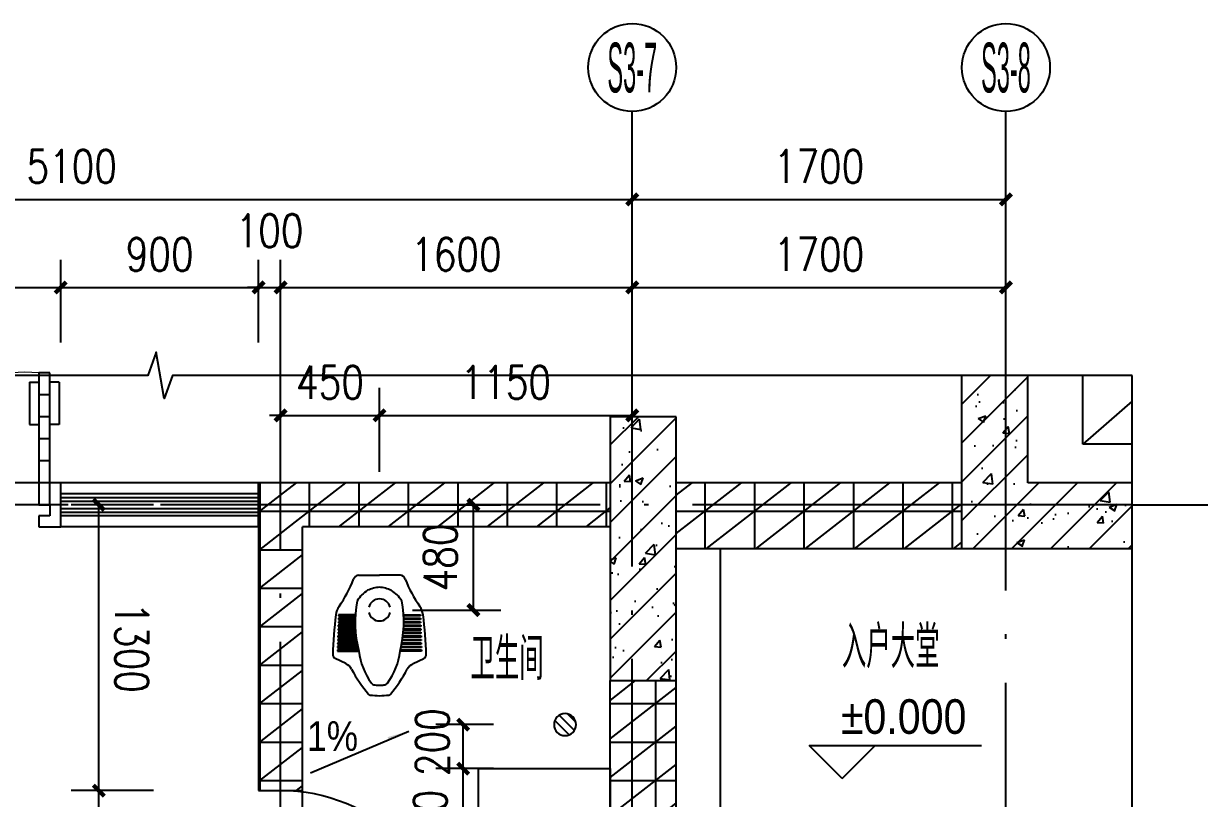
# Model space of a CAD drawing. Extents: x 718358 to 1668613, y -348838 to -159582.
# Drawn here: x 825773 to 831123, y -187156 to -183633 of the extents above; entities that cross this region are included whole.
import ezdxf
from ezdxf.enums import TextEntityAlignment as Align

# ---------------------------------------------------------------- set-up
doc = ezdxf.new("R2010")
doc.units = 0
doc.header["$LTSCALE"] = 1000
doc.linetypes.add('DASH', pattern=[0.35, 0.25, -0.1])
doc.linetypes.add('DOTE', pattern=[2.42, 2, -0.2, 0.02, -0.2])
for name, color, linetype in [('建-厨卫用具', 66, 'Continuous'), ('建-可见线', 7, 'Continuous'), ('建-墙体', 2, 'Continuous'), ('建-尺寸', 73, 'Continuous'), ('建-影线', 8, 'Continuous'), ('建-房间名', 7, 'Continuous'), ('建-柱子', 6, 'Continuous'), ('建-标高', 3, 'Continuous'), ('建-楼梯', 4, 'Continuous'), ('建-符号', 3, 'Continuous'), ('建-符号说明', 7, 'Continuous'), ('建-轴标', 3, 'Continuous'), ('建-轴网', 14, 'DOTE'), ('建-门窗', 4, 'Continuous'), ('建-门窗-编号', 7, 'Continuous')]:
    doc.layers.add(name, color=color, linetype=linetype)
doc.styles.add('_TCH_AXIS', font='gt宽度调整.shx', dxfattribs={"bigfont": 'gt国标汉字.shx'})
doc.styles.add('_TCH_DIM', font='gt单线西文.shx', dxfattribs={"width": 0.8, "bigfont": 'gt单线中文.shx'})
doc.styles.add('_TCH_WINDOW', font='gt单线西文.shx', dxfattribs={"height": 3.5, "bigfont": 'gt单线中文.shx'})
doc.styles.add('DIM_FONT', font='SIMPLEX.shx', dxfattribs={"width": 0.8, "bigfont": 'GBCBIG.shx'})
doc.dimstyles.new('DIMN50', dxfattribs={"dimscale": 0.5, "dimtxt": 300, "dimasz": 100, "dimexe": 250, "dimexo": 300, "dimgap": 150, "dimtad": 1, "dimdec": 0, "dimzin": 0, "dimdsep": 46, "dimtxsty": 'DIM_FONT', "dimblk": 'ARCHTICK', "dimcen": 0.09, "dimdle": 1, "dimclrt": 7, "dimazin": 2, "dimtfac": 1, "dimtdec": 0, "dimtix": 1, "dimtmove": 2, "dimatfit": 3, "dimldrblk": 'ARCHTICK', "dimfxl": 1, "dimtolj": 1, "dimtzin": 0, "dimarcsym": 0})
pattern_1 = [(45, (0, 0), (-88.388348, 88.388348), []), (50, (0, 0), (358.63009, -31.37607), [37.5, -412.5]), (355, (0, 0), (-69.37567, 376.09607), [30, -330]), (100.4514, (29.9, -2.6), (289.25469, 344.71977), [31.8701, -350.57106]), (46.1842, (0, 100), (533.62052, -82.7595), [56.25, -618.75]), (96.6356, (44.47, 93.1), (467.33135, 487.05894), [47.80514, -525.8565]), (351.1842, (0, 100), (467.33097, 487.0593), [45, -495]), (21, (50, 75), (298.45353, -201.30945), [37.5, -412.5]), (326, (50, 75), (121.65767, 362.57502), [30, -330]), (71.4514, (74.87, 58.22), (420.11131, 161.26525), [31.8701, -350.57106]), (37.5, (0, 0), (6.079928, 166.446927), [0, -326, 0, -335, 0, -331.25]), (7.5, (0, 0), (131.53477, 197.205856), [0, -191, 0, -318.5, 0, -126.25]), (327.5, (-111.5, 0), (266.911218, -11.277436), [0, -125, 0, -390, 0, -517.5]), (317.5, (-161.5, 0), (291.593085, 50.05249), [0, -162.5, 0, -259, 0, -367.5])]
pattern_2 = [(0, (0, 0), (0, 175), []), (37.875, (200, 0), (-84.807639, 109.038328), []), (90, (200, 0), (-225, 1e-14), [])]

# ---------------------------------------------------------------- blocks, each defined once
blk = doc.blocks.new('A$C28466982')
at = {"layer": '建-厨卫用具'}
h = blk.add_hatch(dxfattribs=at)
h.set_pattern_fill('ANSI31', color=256, scale=20, style=0)
h.set_pattern_definition([(45, (-61544.167, -20665.726), (-22.45064, 22.45064), [])])
edge = h.paths.add_edge_path()
edge.add_arc((50, 50), 50, 0, 360)
blk.add_circle((50, 50), 50, dxfattribs=at)
blk = doc.blocks.new('RTRT')
h = blk.add_hatch(color=256)
h.paths.add_polyline_path([(612933.2, 51344.1), (612933.4, 51349.7), (613010, 51349.7, 0.0027), (613009.6, 51344.1)])
h.paths.add_polyline_path([(613009.1, 51333.7, 0.002696), (613009, 51328.1), (612932.7, 51328.1), (612932.9, 51333.7)])
h.paths.add_polyline_path([(613008.8, 51317.7, 0.002694), (613008.8, 51312.1), (612932.2, 51312.1), (612932.3, 51317.7)])
h.paths.add_polyline_path([(612931.7, 51296.1), (612931.8, 51301.7), (613008.9, 51301.7, 0.002695), (613009.1, 51296.1)])
h.paths.add_polyline_path([(613009.5, 51285.8, 0.002699), (613009.9, 51280.2), (612931.2, 51280.2), (612931.3, 51285.8)])
h.paths.add_polyline_path([(613010.7, 51269.8, 0.002705), (613011.2, 51264.2), (612930.7, 51264.2), (612930.8, 51269.8)])
h.paths.add_polyline_path([(612930.2, 51248.2), (612930.3, 51253.8), (613012.3, 51253.8, 0.002714), (613013, 51248.2)])
h.paths.add_polyline_path([(612929.1, 51216.2), (612929.3, 51221.9), (613017, 51221.9, 0.002741), (613018.1, 51216.2)])
h.paths.add_polyline_path([(613020.2, 51205.9, 0.002758), (613021.4, 51200.3), (612928.6, 51200.3), (612928.8, 51205.9)])
h.paths.add_polyline_path([(613023.9, 51189.9, 0.002779), (613025.3, 51184.3), (612928.1, 51184.3), (612928.3, 51189.9)])
h = blk.add_hatch(color=256)
h.paths.add_polyline_path([(613305.4, 51344.1), (613305.3, 51349.7), (613228.6, 51349.7, -0.0027), (613229, 51344.1)])
h.paths.add_polyline_path([(613229.5, 51333.7, -0.002696), (613229.7, 51328.1), (613305.9, 51328.1), (613305.8, 51333.7)])
h.paths.add_polyline_path([(613229.8, 51317.7, -0.002694), (613229.9, 51312.1), (613306.5, 51312.1), (613306.3, 51317.7)])
h.paths.add_polyline_path([(613307, 51296.1), (613306.8, 51301.7), (613229.7, 51301.7, -0.002695), (613229.5, 51296.1)])
h.paths.add_polyline_path([(613229.1, 51285.8, -0.002699), (613228.7, 51280.2), (613307.5, 51280.2), (613307.3, 51285.8)])
h.paths.add_polyline_path([(613228, 51269.8, -0.002705), (613227.4, 51264.2), (613308, 51264.2), (613307.8, 51269.8)])
h.paths.add_polyline_path([(613308.5, 51248.2), (613308.3, 51253.8), (613226.3, 51253.8, -0.002714), (613225.7, 51248.2)])
h.paths.add_polyline_path([(613309.5, 51216.2), (613309.3, 51221.9), (613221.6, 51221.9, -0.002741), (613220.5, 51216.2)])
h.paths.add_polyline_path([(613218.4, 51205.9, -0.002758), (613217.2, 51200.3), (613310, 51200.3), (613309.8, 51205.9)])
h.paths.add_polyline_path([(613214.8, 51189.9, -0.002779), (613213.4, 51184.3), (613310.5, 51184.3), (613310.3, 51189.9)])
for points in [[(612929.6, 51232.2), (612929.8, 51237.8), (613014.4, 51237.8, 0.002726), (613015.3, 51232.2)], [(613309, 51232.2), (613308.8, 51237.8), (613224.2, 51237.8, -0.002726), (613223.4, 51232.2)]]:
    blk.add_hatch(color=256).paths.add_polyline_path(points)
for p, q in [((613024.4, 51530), (613119.3, 51530)), ((613214.3, 51530), (613119.3, 51530)), ((612932.3, 51317.7), (612932.2, 51312.1)), ((612932.2, 51312.1), (613008.8, 51312.1)), ((613008.8, 51317.7), (612932.3, 51317.7)), ((612932.9, 51333.7), (612932.7, 51328.1)), ((612932.7, 51328.1), (613009, 51328.1)), ((613009.1, 51333.7), (612932.9, 51333.7)), ((612933.4, 51349.7), (612933.2, 51344.1)), ((612933.2, 51344.1), (613009.6, 51344.1)), ((613010, 51349.7), (612933.4, 51349.7)), ((613228.6, 51349.7), (613305.3, 51349.7)), ((613305.4, 51344.1), (613229, 51344.1)), ((613229.5, 51333.7), (613305.8, 51333.7)), ((613305.9, 51328.1), (613229.7, 51328.1)), ((613229.8, 51317.7), (613306.3, 51317.7)), ((613306.5, 51312.1), (613229.9, 51312.1)), ((613305.3, 51349.7), (613305.4, 51344.1)), ((613305.8, 51333.7), (613305.9, 51328.1)), ((613306.3, 51317.7), (613306.5, 51312.1)), ((612930.3, 51253.8), (612930.2, 51248.2)), ((613012.3, 51253.8), (612930.3, 51253.8)), ((612930.8, 51269.8), (612930.7, 51264.2)), ((612930.7, 51264.2), (613011.2, 51264.2)), ((613010.7, 51269.8), (612930.8, 51269.8)), ((612931.3, 51285.8), (612931.2, 51280.2)), ((612931.2, 51280.2), (613009.9, 51280.2)), ((613009.5, 51285.8), (612931.3, 51285.8)), ((612931.8, 51301.7), (612931.7, 51296.1)), ((612931.7, 51296.1), (613009.1, 51296.1)), ((613008.9, 51301.7), (612931.8, 51301.7)), ((613226.3, 51253.8), (613308.3, 51253.8)), ((613308, 51264.2), (613227.4, 51264.2)), ((613228, 51269.8), (613307.8, 51269.8)), ((613307.5, 51280.2), (613228.7, 51280.2)), ((613229.1, 51285.8), (613307.3, 51285.8)), ((613307, 51296.1), (613229.5, 51296.1)), ((613229.7, 51301.7), (613306.8, 51301.7)), ((613306.8, 51301.7), (613307, 51296.1)), ((613307.3, 51285.8), (613307.5, 51280.2)), ((613307.8, 51269.8), (613308, 51264.2)), ((613308.3, 51253.8), (613308.5, 51248.2)), ((612928.8, 51205.9), (612928.6, 51200.3)), ((612928.6, 51200.3), (613021.4, 51200.3)), ((613020.2, 51205.9), (612928.8, 51205.9)), ((612929.3, 51221.9), (612929.1, 51216.2)), ((612929.1, 51216.2), (613018.1, 51216.2)), ((613017, 51221.9), (612929.3, 51221.9)), ((612929.8, 51237.8), (612929.6, 51232.2)), ((612929.6, 51232.2), (613015.3, 51232.2)), ((613014.5, 51237.8), (612929.8, 51237.8)), ((612930.2, 51248.2), (613013, 51248.2)), ((613310, 51200.3), (613217.2, 51200.3)), ((613218.4, 51205.9), (613309.8, 51205.9)), ((613309.5, 51216.2), (613220.5, 51216.2)), ((613221.6, 51221.9), (613309.3, 51221.9)), ((613309, 51232.2), (613223.4, 51232.2)), ((613224.2, 51237.8), (613308.8, 51237.8)), ((613308.5, 51248.2), (613225.7, 51248.2)), ((613308.8, 51237.8), (613309, 51232.2)), ((613309.3, 51221.9), (613309.5, 51216.2)), ((613309.8, 51205.9), (613310, 51200.3)), ((612966.2, 51127.7), (612918, 51150.8)), ((612928.3, 51189.9), (612928.1, 51184.3)), ((612928.1, 51184.3), (613025.3, 51184.3)), ((613023.9, 51189.9), (612928.3, 51189.9)), ((613310.5, 51184.3), (613213.4, 51184.3)), ((613214.8, 51189.9), (613310.3, 51189.9)), ((613272.4, 51127.7), (613320.6, 51150.8)), ((613310.3, 51189.9), (613310.5, 51184.3))]:
    blk.add_line(p, q)
for centre, radius, start, end in [((613031.5, 51498.4), 32.4, 102.852, 157.1061), ((613207.1, 51498.4), 32.4, 22.8939, 77.148), ((612455.2, 51723.9), 586.6, 324.9995, 338.7198), ((613130.7, 51319.1), 155.9, 94.1833, 114.7066), ((613107.9, 51319.1), 155.9, 65.2934, 85.8167), ((613783.5, 51723.9), 586.6, 201.2802, 215.0005), ((613528.6, 51314.2), 519.8, 169.0374, 194.4744), ((613149.8, 51330.1), 155.5, 122.8083, 147.7503), ((613119.5, 51371.4), 50.4, 90.1735, 165.6569), ((613119.2, 51371.4), 50.4, 14.3431, 89.8265), ((613088.9, 51330.1), 155.5, 32.2497, 57.1917), ((612710, 51314.2), 519.8, 345.5256, 10.9626), ((612999, 51341.3), 78.4, 143.9429, 173.9819), ((613119.5, 51371.7), 50.4, 194.3431, 269.8265), ((613119.2, 51371.7), 50.4, 270.1735, 345.6569), ((613239.6, 51341.3), 78.4, 6.0181, 36.0571), ((614580.8, 51126.7), 1674.6, 172.3545, 178.6128), ((611657.8, 51126.7), 1674.6, 1.3872, 7.6455), ((612926.6, 51168.8), 20, 178.1763, 244.4282), ((613330.8, 51220.5), 307.6, 186.7544, 216.2816), ((612907.9, 51220.5), 307.6, 323.7184, 353.2456), ((613312, 51168.8), 20, 295.5718, 1.8237), ((612930.8, 51064.3), 72.6, 31.4169, 60.806), ((613532.2, 51382), 607.7, 207.418, 220.3823), ((612706.4, 51382), 607.7, 319.6177, 332.582), ((613307.8, 51064.3), 72.6, 119.194, 148.5831), ((613098.9, 51050.3), 20, 216.2816, 270), ((613139.7, 51050.3), 20, 270, 323.7184), ((613077, 50994.6), 10, 219.1586, 270), ((613119.3, 51270.2), 288.7, 261.5817, 270), ((613119.3, 51275.7), 246.3, 265.2447, 270), ((613119.3, 51275.7), 246.3, 265.2447, 270), ((613119.3, 51275.7), 246.3, 270, 274.7553), ((613119.3, 51275.7), 246.3, 270, 274.7553), ((613119.3, 51270.2), 288.7, 270, 278.4183), ((613161.6, 50994.6), 10, 270, 320.8414)]:
    blk.add_arc(centre, radius, start, end)
blk = doc.blocks.new('$DorLib2D$00000012')
for p, q in [((-0.4667, 0), (-0.4667, 0.4)), ((-0.4667, 0), (-0.4667, 0.4)), ((-0.4667, 0.4), (-0.4333, 0.4)), ((-0.4667, 0), (-0.4667, 0.4)), ((-0.4333, 0.4), (-0.4333, 0)), ((-0.4333, 0.4), (-0.4333, 0)), ((0.4333, 0.4), (0.4333, 0)), ((0.4667, 0.4), (0.4333, 0.4)), ((0.4667, 0), (0.4667, 0.4)), ((-0.4949, 0.3717), (-0.4667, 0.3717)), ((-0.4051, 0.3717), (-0.4333, 0.3717)), ((0.4051, 0.3717), (0.4333, 0.3717)), ((0.4949, 0.3717), (0.4667, 0.3717)), ((-0.4949, 0.2434), (-0.4667, 0.2434)), ((-0.4051, 0.2434), (-0.4333, 0.2434)), ((0.4051, 0.2434), (0.4333, 0.2434)), ((0.4949, 0.2434), (0.4667, 0.2434)), ((-0.5, 0), (-0.4667, 0)), ((-0.5, -0.0667), (-0.5, 0)), ((-0.5, -0.0667), (-0.5, 0)), ((-0.4667, 0), (-0.4667, -0.0333)), ((-0.4333, 0), (-0.4667, 0)), ((-0.4333, 0), (-0.4667, 0)), ((-0.4667, 0), (-0.4667, -0.0333)), ((-0.4333, 0), (-0.4667, 0)), ((0.4333, 0), (0.4667, 0)), ((0.4667, 0), (0.4667, -0.0333)), ((0.5, 0), (0.4667, 0)), ((0.5, -0.0667), (0.5, 0)), ((-0.4667, -0.0333), (-0.4333, -0.0333)), ((-0.4333, -0.0333), (-0.4333, -0.0667)), ((0.4667, -0.0333), (0.4333, -0.0333)), ((0.4333, -0.0333), (0.4333, -0.0667)), ((-0.4333, -0.0667), (-0.5, -0.0667)), ((0.4333, -0.0667), (0.5, -0.0667))]:
    blk.add_line(p, q)
at = {"lineweight": 13}
for p, q in [((-0.4949, 0.3717), (-0.4949, 0.2434)), ((-0.4051, 0.3717), (-0.4051, 0.2434)), ((0.4051, 0.3717), (0.4051, 0.2434)), ((0.4949, 0.3717), (0.4949, 0.2434)), ((-0.4667, 0.3333), (-0.4333, 0.3333)), ((0.4667, 0.3333), (0.4333, 0.3333)), ((-0.4667, 0.2667), (-0.4333, 0.2667)), ((0.4667, 0.2667), (0.4333, 0.2667)), ((-0.4667, 0.2), (-0.4333, 0.2)), ((0.4667, 0.2), (0.4333, 0.2)), ((-0.4667, 0.1333), (-0.4333, 0.1333)), ((0.4667, 0.1333), (0.4333, 0.1333)), ((-0.4667, 0.0667), (-0.4333, 0.0667)), ((0.4667, 0.0667), (0.4333, 0.0667))]:
    blk.add_line(p, q, dxfattribs=at)
for centre, start, end in [((-0.4, 0.0014), 359.8007, 94.7805), ((0.4, 0.0014), 85.2195, 180.1993)]:
    blk.add_arc(centre, 0.4, start, end, dxfattribs=at)
blk = doc.blocks.new('$TCHSYS$WIN2D')
for p, q in [((-0.5, 0.5), (0.5, 0.5)), ((-0.5, 0.5), (-0.5, -0.5)), ((0.5, 0.5), (0.5, -0.5)), ((0.5, 0.1667), (-0.5, 0.1667)), ((0.5, -0.1667), (-0.5, -0.1667)), ((-0.5, -0.5), (0.5, -0.5))]:
    blk.add_line(p, q)
blk = doc.blocks.new('FGFG')
at = {"layer": '建-门窗', "rotation": 179.9999997871822}
for name, p, xscale, yscale, zscale in [('$DorLib2D$00000012', (610919.3, 51850), -1500, -1500, -1500), ('$TCHSYS$WIN2D', (609719.3, 51850), -900, 100, -900), ('$TCHSYS$WIN2D', (612119.3, 51850), 900, 100, 900)]:
    blk.add_blockref(name, p, dxfattribs=dict(at, xscale=xscale, yscale=yscale, zscale=zscale))
at = {"layer": '建-门窗-编号', "style": '_TCH_WINDOW', "width": 0.705882}
blk.add_text('MLC3330', height=148.75, rotation=360, dxfattribs=at).set_placement((610648.9, 51510.2))
blk = doc.blocks.new('_ArchTick')
at = {"color": 0, "linetype": 'ByBlock', "const_width": 0.4}
blk.add_lwpolyline([(-0.5, -0.5), (0.5, 0.5)], dxfattribs=at)
blk = doc.blocks.new('*D727')
at = {"layer": 'Defpoints', "color": 0, "transparency": 16777216}
for p in [(828542.7, -184432.5), (823442.7, -185232.5), (828542.7, -185232.5)]:
    blk.add_point(p, dxfattribs=at)
at = {"layer": '建-尺寸', "color": 0, "lineweight": -2, "transparency": 16777216}
for p, q in [((823442.7, -185082.5), (823442.7, -184307.5)), ((828542.7, -185082.5), (828542.7, -184307.5)), ((823442.2, -184432.5), (828543.2, -184432.5))]:
    blk.add_line(p, q, dxfattribs=at)
at = {"layer": '建-尺寸', "color": 0, "lineweight": -2, "transparency": 16777216, "xscale": 50, "yscale": 50, "zscale": 50, "rotation": 180}
blk.add_blockref('_ArchTick', (823442.7, -184432.5), dxfattribs=at)
at = {"layer": '建-尺寸', "color": 0, "lineweight": -2, "transparency": 16777216, "xscale": 50, "yscale": 50, "zscale": 50}
blk.add_blockref('_ArchTick', (828542.7, -184432.5), dxfattribs=at)
at = {"layer": '建-尺寸', "color": 7, "transparency": 16777216, "insert": (825992.7, -184282.5), "char_height": 150, "attachment_point": 5, "style": 'DIM_FONT'}
blk.add_mtext('\\A1;5100', dxfattribs=at)
blk = doc.blocks.new('*D728')
at = {"layer": 'Defpoints', "color": 0, "transparency": 16777216}
for p in [(830242.7, -184432.5), (828542.7, -185232.5), (830242.7, -185232.5)]:
    blk.add_point(p, dxfattribs=at)
at = {"layer": '建-尺寸', "color": 0, "lineweight": -2, "transparency": 16777216}
for p, q in [((828542.7, -185082.5), (828542.7, -184307.5)), ((830242.7, -185082.5), (830242.7, -184307.5)), ((828542.2, -184432.5), (830243.2, -184432.5))]:
    blk.add_line(p, q, dxfattribs=at)
at = {"layer": '建-尺寸', "color": 0, "lineweight": -2, "transparency": 16777216, "xscale": 50, "yscale": 50, "zscale": 50, "rotation": 180}
blk.add_blockref('_ArchTick', (828542.7, -184432.5), dxfattribs=at)
at = {"layer": '建-尺寸', "color": 0, "lineweight": -2, "transparency": 16777216, "xscale": 50, "yscale": 50, "zscale": 50}
blk.add_blockref('_ArchTick', (830242.7, -184432.5), dxfattribs=at)
at = {"layer": '建-尺寸', "color": 7, "transparency": 16777216, "insert": (829392.7, -184282.5), "char_height": 150, "attachment_point": 5, "style": 'DIM_FONT'}
blk.add_mtext('\\A1;1700', dxfattribs=at)
blk = doc.blocks.new('*D730')
at = {"layer": 'Defpoints', "color": 0, "transparency": 16777216}
for p in [(825942.7, -184832.5), (824442.7, -185232.5), (825942.7, -185232.5)]:
    blk.add_point(p, dxfattribs=at)
at = {"layer": '建-尺寸', "color": 0, "lineweight": -2, "transparency": 16777216}
for p, q in [((824442.7, -185082.5), (824442.7, -184707.5)), ((825942.7, -185082.5), (825942.7, -184707.5)), ((824442.2, -184832.5), (825943.2, -184832.5))]:
    blk.add_line(p, q, dxfattribs=at)
at = {"layer": '建-尺寸', "color": 0, "lineweight": -2, "transparency": 16777216, "xscale": 50, "yscale": 50, "zscale": 50, "rotation": 180}
blk.add_blockref('_ArchTick', (824442.7, -184832.5), dxfattribs=at)
at = {"layer": '建-尺寸', "color": 0, "lineweight": -2, "transparency": 16777216, "xscale": 50, "yscale": 50, "zscale": 50}
blk.add_blockref('_ArchTick', (825942.7, -184832.5), dxfattribs=at)
at = {"layer": '建-尺寸', "color": 7, "transparency": 16777216, "insert": (825192.7, -184682.5), "char_height": 150, "attachment_point": 5, "style": 'DIM_FONT'}
blk.add_mtext('\\A1;1500', dxfattribs=at)
blk = doc.blocks.new('*D731')
at = {"layer": 'Defpoints', "color": 0, "transparency": 16777216}
for p in [(826842.7, -184832.5), (825942.7, -185232.5), (826842.7, -185232.5)]:
    blk.add_point(p, dxfattribs=at)
at = {"layer": '建-尺寸', "color": 0, "lineweight": -2, "transparency": 16777216}
for p, q in [((825942.7, -185082.5), (825942.7, -184707.5)), ((826842.7, -185082.5), (826842.7, -184707.5)), ((825942.2, -184832.5), (826843.2, -184832.5))]:
    blk.add_line(p, q, dxfattribs=at)
at = {"layer": '建-尺寸', "color": 0, "lineweight": -2, "transparency": 16777216, "xscale": 50, "yscale": 50, "zscale": 50, "rotation": 180}
blk.add_blockref('_ArchTick', (825942.7, -184832.5), dxfattribs=at)
at = {"layer": '建-尺寸', "color": 0, "lineweight": -2, "transparency": 16777216, "xscale": 50, "yscale": 50, "zscale": 50}
blk.add_blockref('_ArchTick', (826842.7, -184832.5), dxfattribs=at)
at = {"layer": '建-尺寸', "color": 7, "transparency": 16777216, "insert": (826392.7, -184682.5), "char_height": 150, "attachment_point": 5, "style": 'DIM_FONT'}
blk.add_mtext('\\A1;900', dxfattribs=at)
blk = doc.blocks.new('*D732')
at = {"layer": 'Defpoints', "color": 0, "transparency": 16777216}
for p in [(826942.7, -184832.5), (826842.7, -185232.5), (826942.7, -185232.5)]:
    blk.add_point(p, dxfattribs=at)
at = {"layer": '建-尺寸', "color": 0, "lineweight": -2, "transparency": 16777216}
for p, q in [((826842.7, -185082.5), (826842.7, -184707.5)), ((826942.7, -185082.5), (826942.7, -184707.5)), ((826842.7, -184832.5), (826792.7, -184832.5)), ((826842.7, -184832.5), (826942.7, -184832.5)), ((826942.7, -184832.5), (826992.7, -184832.5))]:
    blk.add_line(p, q, dxfattribs=at)
at = {"layer": '建-尺寸', "color": 0, "lineweight": -2, "transparency": 16777216, "xscale": 50, "yscale": 50, "zscale": 50}
blk.add_blockref('_ArchTick', (826842.7, -184832.5), dxfattribs=at)
at = {"layer": '建-尺寸', "color": 0, "lineweight": -2, "transparency": 16777216, "xscale": 50, "yscale": 50, "zscale": 50, "rotation": 180}
blk.add_blockref('_ArchTick', (826942.7, -184832.5), dxfattribs=at)
at = {"layer": '建-尺寸', "color": 7, "transparency": 16777216, "insert": (826892.7, -184575), "char_height": 150, "attachment_point": 5, "style": 'DIM_FONT'}
blk.add_mtext('\\A1;100', dxfattribs=at)
blk = doc.blocks.new('*D733')
at = {"layer": 'Defpoints', "color": 0, "transparency": 16777216}
for p in [(828542.7, -184832.5), (826942.7, -185232.5), (828542.7, -185232.5)]:
    blk.add_point(p, dxfattribs=at)
at = {"layer": '建-尺寸', "color": 0, "lineweight": -2, "transparency": 16777216}
for p, q in [((826942.7, -185082.5), (826942.7, -184707.5)), ((828542.7, -185082.5), (828542.7, -184707.5)), ((826942.2, -184832.5), (828543.2, -184832.5))]:
    blk.add_line(p, q, dxfattribs=at)
at = {"layer": '建-尺寸', "color": 0, "lineweight": -2, "transparency": 16777216, "xscale": 50, "yscale": 50, "zscale": 50, "rotation": 180}
blk.add_blockref('_ArchTick', (826942.7, -184832.5), dxfattribs=at)
at = {"layer": '建-尺寸', "color": 0, "lineweight": -2, "transparency": 16777216, "xscale": 50, "yscale": 50, "zscale": 50}
blk.add_blockref('_ArchTick', (828542.7, -184832.5), dxfattribs=at)
at = {"layer": '建-尺寸', "color": 7, "transparency": 16777216, "insert": (827742.7, -184682.5), "char_height": 150, "attachment_point": 5, "style": 'DIM_FONT'}
blk.add_mtext('\\A1;1600', dxfattribs=at)
blk = doc.blocks.new('*D734')
at = {"layer": 'Defpoints', "color": 0, "transparency": 16777216}
for p in [(830242.7, -184832.5), (828542.7, -185232.5), (830242.7, -185232.5)]:
    blk.add_point(p, dxfattribs=at)
at = {"layer": '建-尺寸', "color": 0, "lineweight": -2, "transparency": 16777216}
for p, q in [((828542.7, -185082.5), (828542.7, -184707.5)), ((830242.7, -185082.5), (830242.7, -184707.5)), ((828542.2, -184832.5), (830243.2, -184832.5))]:
    blk.add_line(p, q, dxfattribs=at)
at = {"layer": '建-尺寸', "color": 0, "lineweight": -2, "transparency": 16777216, "xscale": 50, "yscale": 50, "zscale": 50, "rotation": 180}
blk.add_blockref('_ArchTick', (828542.7, -184832.5), dxfattribs=at)
at = {"layer": '建-尺寸', "color": 0, "lineweight": -2, "transparency": 16777216, "xscale": 50, "yscale": 50, "zscale": 50}
blk.add_blockref('_ArchTick', (830242.7, -184832.5), dxfattribs=at)
at = {"layer": '建-尺寸', "color": 7, "transparency": 16777216, "insert": (829392.7, -184682.5), "char_height": 150, "attachment_point": 5, "style": 'DIM_FONT'}
blk.add_mtext('\\A1;1700', dxfattribs=at)
blk = doc.blocks.new('*D744')
at = {"layer": 'Defpoints', "color": 0, "transparency": 16777216}
for p in [(826115.9, -187120.5), (826514.1, -187120.5), (826514.1, -187920.5)]:
    blk.add_point(p, dxfattribs=at)
at = {"layer": '建-尺寸', "color": 0, "lineweight": -2, "transparency": 16777216}
for p, q in [((826364.1, -187120.5), (825990.9, -187120.5)), ((826115.9, -187921), (826115.9, -187120)), ((826364.1, -187920.5), (825990.9, -187920.5))]:
    blk.add_line(p, q, dxfattribs=at)
at = {"layer": '建-尺寸', "color": 0, "lineweight": -2, "transparency": 16777216, "xscale": 50, "yscale": 50, "zscale": 50}
for p, rotation in [((826115.9, -187120.5), 90.00006693909721), ((826115.9, -187920.5), 270.0000669390972)]:
    blk.add_blockref('_ArchTick', p, dxfattribs=dict(at, rotation=rotation))
at = {"layer": '建-尺寸', "color": 7, "transparency": 16777216, "insert": (826265.9, -187520.5), "char_height": 150, "attachment_point": 5, "rotation": 270.0001, "style": 'DIM_FONT'}
blk.add_mtext('\\A1;800', dxfattribs=at)
blk = doc.blocks.new('*D745')
at = {"layer": 'Defpoints', "color": 0, "transparency": 16777216}
for p in [(826115.9, -185820.5), (826514.1, -185820.5), (826514.1, -187120.5)]:
    blk.add_point(p, dxfattribs=at)
at = {"layer": '建-尺寸', "color": 0, "lineweight": -2, "transparency": 16777216}
for p, q in [((826364.1, -185820.5), (825990.9, -185820.5)), ((826115.9, -187121), (826115.9, -185820)), ((826364.1, -187120.5), (825990.9, -187120.5))]:
    blk.add_line(p, q, dxfattribs=at)
at = {"layer": '建-尺寸', "color": 0, "lineweight": -2, "transparency": 16777216, "xscale": 50, "yscale": 50, "zscale": 50}
for p, rotation in [((826115.9, -185820.5), 90.00006693910086), ((826115.9, -187120.5), 270.0000669391009)]:
    blk.add_blockref('_ArchTick', p, dxfattribs=dict(at, rotation=rotation))
at = {"layer": '建-尺寸', "color": 7, "transparency": 16777216, "insert": (826265.9, -186470.5), "char_height": 150, "attachment_point": 5, "rotation": 270.0001, "style": 'DIM_FONT'}
blk.add_mtext('\\A1;1300', dxfattribs=at)
blk = doc.blocks.new('*D748')
at = {"layer": 'Defpoints', "color": 0, "transparency": 16777216}
for p in [(827773.5, -187020.5), (828061.9, -187020.5), (828061.9, -187520.3)]:
    blk.add_point(p, dxfattribs=at)
at = {"layer": '建-尺寸', "color": 0, "lineweight": -2, "transparency": 16777216}
for p, q in [((827911.9, -187020.5), (827648.5, -187020.5)), ((827773.5, -187520.8), (827773.5, -187020)), ((827911.9, -187520.3), (827648.5, -187520.3))]:
    blk.add_line(p, q, dxfattribs=at)
at = {"layer": '建-尺寸', "color": 0, "lineweight": -2, "transparency": 16777216, "xscale": 50, "yscale": 50, "zscale": 50}
for p, rotation in [((827773.5, -187020.5), 90), ((827773.5, -187520.3), 270)]:
    blk.add_blockref('_ArchTick', p, dxfattribs=dict(at, rotation=rotation))
at = {"layer": '建-尺寸', "color": 7, "transparency": 16777216, "insert": (827623.5, -187270.4), "char_height": 150, "attachment_point": 5, "rotation": 90, "style": 'DIM_FONT'}
blk.add_mtext('\\A1;500', dxfattribs=at)
blk = doc.blocks.new('*D749')
at = {"layer": 'Defpoints', "color": 0, "transparency": 16777216}
for p in [(827773.5, -186820.5), (828061.9, -186820.5), (828061.9, -187020.5)]:
    blk.add_point(p, dxfattribs=at)
at = {"layer": '建-尺寸', "color": 0, "lineweight": -2, "transparency": 16777216}
for p, q in [((827911.9, -186820.5), (827648.5, -186820.5)), ((827773.5, -187021), (827773.5, -186820)), ((827911.9, -187020.5), (827648.5, -187020.5))]:
    blk.add_line(p, q, dxfattribs=at)
at = {"layer": '建-尺寸', "color": 0, "lineweight": -2, "transparency": 16777216, "xscale": 50, "yscale": 50, "zscale": 50}
for p, rotation in [((827773.5, -186820.5), 90), ((827773.5, -187020.5), 270)]:
    blk.add_blockref('_ArchTick', p, dxfattribs=dict(at, rotation=rotation))
at = {"layer": '建-尺寸', "color": 7, "transparency": 16777216, "insert": (827633.8, -186900.3), "char_height": 150, "attachment_point": 5, "rotation": 90, "style": 'DIM_FONT'}
blk.add_mtext('\\A1;200', dxfattribs=at)
blk = doc.blocks.new('*D750')
at = {"layer": 'Defpoints', "color": 0, "transparency": 16777216}
for p in [(827392.6, -185414.5), (826942.7, -185820.5), (827392.6, -185820.5)]:
    blk.add_point(p, dxfattribs=at)
at = {"layer": '建-尺寸', "color": 0, "lineweight": -2, "transparency": 16777216}
for p, q in [((826942.7, -185670.5), (826942.7, -185289.5)), ((827392.6, -185670.5), (827392.6, -185289.5)), ((826942.7, -185414.5), (826892.7, -185414.5)), ((826942.7, -185414.5), (827392.6, -185414.5)), ((827392.6, -185414.5), (827442.6, -185414.5))]:
    blk.add_line(p, q, dxfattribs=at)
at = {"layer": '建-尺寸', "color": 0, "lineweight": -2, "transparency": 16777216, "xscale": 50, "yscale": 50, "zscale": 50}
blk.add_blockref('_ArchTick', (826942.7, -185414.5), dxfattribs=at)
at = {"layer": '建-尺寸', "color": 0, "lineweight": -2, "transparency": 16777216, "xscale": 50, "yscale": 50, "zscale": 50, "rotation": 180}
blk.add_blockref('_ArchTick', (827392.6, -185414.5), dxfattribs=at)
at = {"layer": '建-尺寸', "color": 7, "transparency": 16777216, "insert": (827167.6, -185264.5), "char_height": 150, "attachment_point": 5, "style": 'DIM_FONT'}
blk.add_mtext('\\A1;450', dxfattribs=at)
blk = doc.blocks.new('*D751')
at = {"layer": 'Defpoints', "color": 0, "transparency": 16777216}
for p in [(828542.7, -185414.5), (827392.6, -185820.5), (828542.7, -185820.5)]:
    blk.add_point(p, dxfattribs=at)
at = {"layer": '建-尺寸', "color": 0, "lineweight": -2, "transparency": 16777216}
for p, q in [((827392.6, -185670.5), (827392.6, -185289.5)), ((828542.7, -185670.5), (828542.7, -185289.5)), ((827392.1, -185414.5), (828543.2, -185414.5))]:
    blk.add_line(p, q, dxfattribs=at)
at = {"layer": '建-尺寸', "color": 0, "lineweight": -2, "transparency": 16777216, "xscale": 50, "yscale": 50, "zscale": 50, "rotation": 180}
blk.add_blockref('_ArchTick', (827392.6, -185414.5), dxfattribs=at)
at = {"layer": '建-尺寸', "color": 0, "lineweight": -2, "transparency": 16777216, "xscale": 50, "yscale": 50, "zscale": 50}
blk.add_blockref('_ArchTick', (828542.7, -185414.5), dxfattribs=at)
at = {"layer": '建-尺寸', "color": 7, "transparency": 16777216, "insert": (827967.6, -185264.5), "char_height": 150, "attachment_point": 5, "style": 'DIM_FONT'}
blk.add_mtext('\\A1;1150', dxfattribs=at)
blk = doc.blocks.new('*D752')
at = {"layer": 'Defpoints', "color": 0, "transparency": 16777216}
for p in [(827392.6, -185820.5), (827820.3, -185820.5), (827392.6, -186300)]:
    blk.add_point(p, dxfattribs=at)
at = {"layer": '建-尺寸', "color": 0, "lineweight": -2, "transparency": 16777216}
for p, q in [((827542.6, -185820.5), (827945.3, -185820.5)), ((827820.3, -186300.5), (827820.3, -185820)), ((827542.6, -186300), (827945.3, -186300))]:
    blk.add_line(p, q, dxfattribs=at)
at = {"layer": '建-尺寸', "color": 0, "lineweight": -2, "transparency": 16777216, "xscale": 50, "yscale": 50, "zscale": 50}
for p, rotation in [((827820.3, -185820.5), 90), ((827820.3, -186300), 270)]:
    blk.add_blockref('_ArchTick', p, dxfattribs=dict(at, rotation=rotation))
at = {"layer": '建-尺寸', "color": 7, "transparency": 16777216, "insert": (827670.3, -186060.2), "char_height": 150, "attachment_point": 5, "rotation": 90, "style": 'DIM_FONT'}
blk.add_mtext('\\A1;480', dxfattribs=at)

msp = doc.modelspace()

# ---------------------------------------------------------------- hatches: boundary and pattern name
at = {"layer": '建-影线'}
h = msp.add_hatch(dxfattribs=at)
h.set_pattern_fill('钢筋混凝土', color=256, scale=50, style=0)
h.set_pattern_definition(pattern_1)
h.paths.add_polyline_path([(830042.7, -185232.5), (830042.7, -186020.7), (830342.7, -185720.7), (830342.7, -185232.5)])
h = msp.add_hatch(dxfattribs=at)
h.set_pattern_fill('钢筋混凝土', color=256, scale=50, style=0)
h.set_pattern_definition(pattern_1)
h.paths.add_polyline_path([(828742.7, -185420.5), (828442.7, -185420.5), (828442.7, -186620.5), (828742.7, -186620.5)])
h = msp.add_hatch(dxfattribs=at)
h.set_pattern_fill('空心砖', color=256, scale=50, style=0)
h.set_pattern_definition(pattern_2)
h.paths.add_polyline_path([(826942.7, -185720.5), (826842.7, -185720.5), (826842.7, -185920.5), (826942.7, -185853.8)])
h = msp.add_hatch(dxfattribs=at)
h.set_pattern_fill('空心砖', color=256, scale=50, style=0)
h.set_pattern_definition(pattern_2)
h.paths.add_polyline_path([(828442.7, -185920.5), (828442.7, -185720.5), (826942.7, -185720.5), (826942.7, -185853.8), (827042.7, -185920.5)])
h = msp.add_hatch(dxfattribs=at)
h.set_pattern_fill('空心砖', color=256, scale=50, style=0)
h.set_pattern_definition(pattern_2)
h.paths.add_polyline_path([(828742.7, -185720.5), (828742.7, -186020.5), (830042.7, -186020.5), (830042.7, -185720.5)])
h = msp.add_hatch(dxfattribs=at)
h.set_pattern_fill('钢筋混凝土', color=256, scale=50, style=0)
h.set_pattern_definition(pattern_1)
h.paths.add_polyline_path([(830817.1, -185720.7), (830342.7, -185720.7), (830042.7, -186020.7), (830817.1, -186020.7)])
h = msp.add_hatch(dxfattribs=at)
h.set_pattern_fill('空心砖', color=256, scale=50, style=0)
h.set_pattern_definition(pattern_2)
h.paths.add_polyline_path([(826842.7, -185920.5), (826842.7, -187120.5), (827042.7, -187120.5), (827042.7, -185920.5), (826942.7, -185853.8)])
h = msp.add_hatch(dxfattribs=at)
h.set_pattern_fill('空心砖', color=256, scale=50, style=0)
h.set_pattern_definition(pattern_2)
h.paths.add_polyline_path([(828742.7, -186620.5), (828442.7, -186620.5), (828442.7, -188020.5), (828742.7, -188020.5)])
at = {"layer": '建-符号'}
msp.add_hatch(color=256, dxfattribs=at).paths.add_polyline_path([(827526.6, -186850.4), (827434.6, -186889.5), (827429.4, -186877.2)])

# ---------------------------------------------------------------- linework, layer by layer
at = {"layer": '建-厨卫用具'}
msp.add_lwpolyline([(828442.7, -187020.5), (828442.7, -188020.5), (827842.7, -188020.5), (827842.7, -187020.5)], close=True, dxfattribs=at)
at = {"layer": '建-可见线', "linetype": 'DASH'}
msp.add_lwpolyline([(830812.3, -185232.5, -0.003424), (830817.1, -185237.4)], format="xyb", dxfattribs=at)
at = {"layer": '建-可见线'}
msp.add_lwpolyline([(828942.7, -186019.8), (828942.7, -187820.3), (830742.7, -187820.3), (830742.7, -188019.8)], dxfattribs=at)
at = {"layer": '建-墙体'}
for p, q in [((826942.7, -185720.5), (826842.7, -185720.5)), ((826842.7, -185720.5), (826842.7, -185920.5)), ((828442.7, -185720.5), (826942.7, -185720.5)), ((830042.7, -185720.5), (828742.7, -185720.5)), ((826842.7, -185920.5), (826842.7, -187120.5)), ((827042.7, -187120.5), (827042.7, -185920.5)), ((828442.7, -185920.5), (827042.7, -185920.5)), ((830042.7, -186020.5), (828742.7, -186020.5)), ((828442.7, -188020.5), (828442.7, -186620.5)), ((828742.7, -188020.5), (828742.7, -186620.5)), ((826842.7, -187120.5), (827042.7, -187120.5))]:
    msp.add_line(p, q, dxfattribs=at)
at = {"layer": '建-柱子'}
for p, q in [((830042.7, -186020.7), (830042.7, -185232.5)), ((830342.7, -185720.7), (830342.7, -185232.5)), ((828742.7, -185420.5), (828442.7, -185420.5)), ((828442.7, -185420.5), (828442.7, -186620.5)), ((828742.7, -186620.5), (828742.7, -185420.5)), ((830817.1, -185720.7), (830342.7, -185720.7)), ((830817.1, -186020.7), (830042.7, -186020.7)), ((828442.7, -186620.5), (828742.7, -186620.5))]:
    msp.add_line(p, q, dxfattribs=at)
at = {"layer": '建-标高'}
for p, q in [((829498.3, -187064.9), (829348.3, -186914.9)), ((829348.3, -186914.9), (830130.8, -186914.9)), ((829498.3, -187064.9), (829648.3, -186914.9))]:
    msp.add_line(p, q, dxfattribs=at)
at = {"layer": '建-楼梯'}
for p, q in [((830592.7, -185545.5), (830592.7, -185232.5)), ((830817.1, -185349.1), (830592.7, -185545.5)), ((830817.1, -185545.5), (830592.7, -185545.5))]:
    msp.add_line(p, q, dxfattribs=at)
at = {"layer": '建-符号'}
for points in [[(830817.1, -185232.5), (826451.9, -185232.5), (826413.7, -185337.5), (826376.7, -185127.5), (826339.4, -185232.5), (821974.2, -185232.5)], [(830817.1, -193469.8), (830817.1, -189407.4), (830712.1, -189369.2), (830922.1, -189332.2), (830817.1, -189294.9), (830817.1, -185232.5)], [(827079.3, -187040.2), (827526.6, -186850.4)]]:
    msp.add_lwpolyline(points, dxfattribs=at)
at = {"layer": '建-轴标'}
for p, q in [((828542.7, -185232.5), (828542.7, -184032.5)), ((830242.7, -185232.5), (830242.7, -184032.5)), ((830817.1, -185820.5), (832026.9, -185820.5))]:
    msp.add_line(p, q, dxfattribs=at)
for centre in [(828542.7, -183832.5), (830242.7, -183832.5)]:
    msp.add_circle(centre, 200, dxfattribs=at)
at = {"layer": '建-轴网'}
for p, q in [((826942.7, -188444.6), (826942.7, -184716.2)), ((828542.7, -188520.9), (828542.7, -185232.5)), ((830242.7, -193469.8), (830242.7, -185232.5)), ((830817.1, -185820.5), (821974.2, -185820.5))]:
    msp.add_line(p, q, dxfattribs=at)
at = {"layer": '建-门窗'}
for p, q in [((825800.4, -185263), (825800.4, -185455.4)), ((825800.4, -185263), (825842.7, -185263)), ((825842.7, -185232.5), (825842.7, -185820.5)), ((825892.7, -185820.5), (825892.7, -185232.5)), ((825935, -185263), (825892.7, -185263)), ((825935, -185263), (825935, -185455.4)), ((825892.7, -185320.5), (825842.7, -185320.5)), ((825892.7, -185420.5), (825842.7, -185420.5)), ((825800.4, -185455.4), (825842.7, -185455.4)), ((825935, -185455.4), (825892.7, -185455.4)), ((825892.7, -185520.5), (825842.7, -185520.5)), ((825892.7, -185620.5), (825842.7, -185620.5)), ((825942.7, -185720.5), (824442.7, -185720.5)), ((825892.7, -185720.5), (825842.7, -185720.5)), ((826842.7, -185720.5), (825942.7, -185720.5)), ((825942.7, -185920.5), (825942.7, -185720.5)), ((826842.7, -185920.5), (826842.7, -185720.5)), ((825942.7, -185787.1), (826842.7, -185787.1)), ((825842.7, -185820.5), (825892.7, -185820.5)), ((825892.7, -185820.5), (825892.7, -185870.5)), ((825942.7, -185820.5), (825892.7, -185820.5)), ((825942.7, -185920.5), (825942.7, -185820.5)), ((825892.7, -185870.5), (825842.7, -185870.5)), ((825842.7, -185870.5), (825842.7, -185920.5)), ((825942.7, -185853.8), (826842.7, -185853.8)), ((825842.7, -185920.5), (825942.7, -185920.5)), ((826842.7, -185920.5), (825942.7, -185920.5)), ((827042.7, -187920.5), (827042.7, -187120.5))]:
    msp.add_line(p, q, dxfattribs=at)
msp.add_arc((826942.7, -187900.5), 780, 1.4694, 90.0001, dxfattribs=at)

# ---------------------------------------------------------------- block references
at = {"layer": '建-厨卫用具'}
msp.add_blockref('RTRT', (214273.4, -237670.4), dxfattribs=at)
at = {"layer": '建-厨卫用具', "xscale": -1}
msp.add_blockref('A$C28466982', (828286.8, -186870.5), dxfattribs=at)
at = {"layer": '建-标高'}
msp.add_blockref('FGFG', (214273.4, -237670.4), dxfattribs=at)

# ---------------------------------------------------------------- texts
at = {"layer": '建-房间名', "style": 'DIM_FONT', "width": 0.8}
for s, p in [('入户大堂', (829496.2, -186563.7)), ('卫生间', (827806.4, -186618))]:
    msp.add_text(s, height=192.91, dxfattribs=at).set_placement(p)
at = {"layer": '建-符号', "style": '_TCH_DIM', "width": 0.888889}
msp.add_text('1%', height=135, dxfattribs=at).set_placement((827063.4, -186940, 0))
at = {"layer": '建-符号说明', "style": '_TCH_DIM', "width": 0.888889}
msp.add_text('%%P0.000', height=157.5, dxfattribs=at).set_placement((829491.8, -186862.4))
at = {"layer": '建-轴标', "style": '_TCH_AXIS', "width": 0.2625}
for s, p, p2 in [('S3-7', (828429.6, -183945.7), (828655.9, -183945.7)), ('S3-8', (830129.6, -183945.7), (830355.9, -183945.7))]:
    msp.add_text(s, height=226.27, dxfattribs=at).set_placement(p, p2, align=Align.FIT)

# ---------------------------------------------------------------- dimensions: what is measured, and where the dimension line sits
at = {"layer": '建-尺寸'}
for p1, p2, distance, picture, middle in [((823442.7, -185232.5), (828542.7, -185232.5), 800, '*D727', (825992.7, -184282.5)), ((828542.7, -185232.5), (830242.7, -185232.5), 800, '*D728', (829392.7, -184282.5)), ((824442.7, -185232.5), (825942.7, -185232.5), 400, '*D730', (825192.7, -184682.5)), ((825942.7, -185232.5), (826842.7, -185232.5), 400, '*D731', (826392.7, -184682.5)), ((826942.7, -185232.5), (828542.7, -185232.5), 400, '*D733', (827742.7, -184682.5)), ((828542.7, -185232.5), (830242.7, -185232.5), 400, '*D734', (829392.7, -184682.5)), ((826942.7, -185820.5), (827392.6, -185820.5), 406, '*D750', (827167.6, -185264.5)), ((827392.6, -185820.5), (828542.7, -185820.5), 406, '*D751', (827967.6, -185264.5)), ((826514.1, -187120.5), (826514.1, -185820.5), 398.2, '*D745', (826265.9, -186470.5)), ((827392.5723, -186299.9786), (827392.5723, -185820.457), -427.6874, '*D752', (827670.2597, -186060.2178)), ((828061.9, -187520.3), (828061.9, -187020.5), 288.3, '*D748', (827623.5, -187270.4)), ((826514.1, -187920.5), (826514.1, -187120.5), 398.2, '*D744', (826265.9, -187520.5))]:
    dim = msp.add_aligned_dim(p1=p1, p2=p2, distance=distance, dimstyle='DIMN50', dxfattribs=at)
    dim.commit()
    dim.dimension.update_dxf_attribs({"geometry": picture, "text_midpoint": middle})
for base, p1, p2, angle, picture, middle in [((826942.7, -184832.5), (826842.7, -185232.5), (826942.7, -185232.5), 360, '*D732', (826892.7, -184575)), ((827773.5, -186820.5), (828061.9, -187020.5), (828061.9, -186820.5), 90, '*D749', (827633.8, -186900.3))]:
    dim = msp.add_linear_dim(base=base, p1=p1, p2=p2, angle=angle, dimstyle='DIMN50', dxfattribs=at)
    dim.commit()
    dim.dimension.update_dxf_attribs({"geometry": picture, "text_midpoint": middle, "dimtype": 161})

doc.saveas('drawing.dxf')
